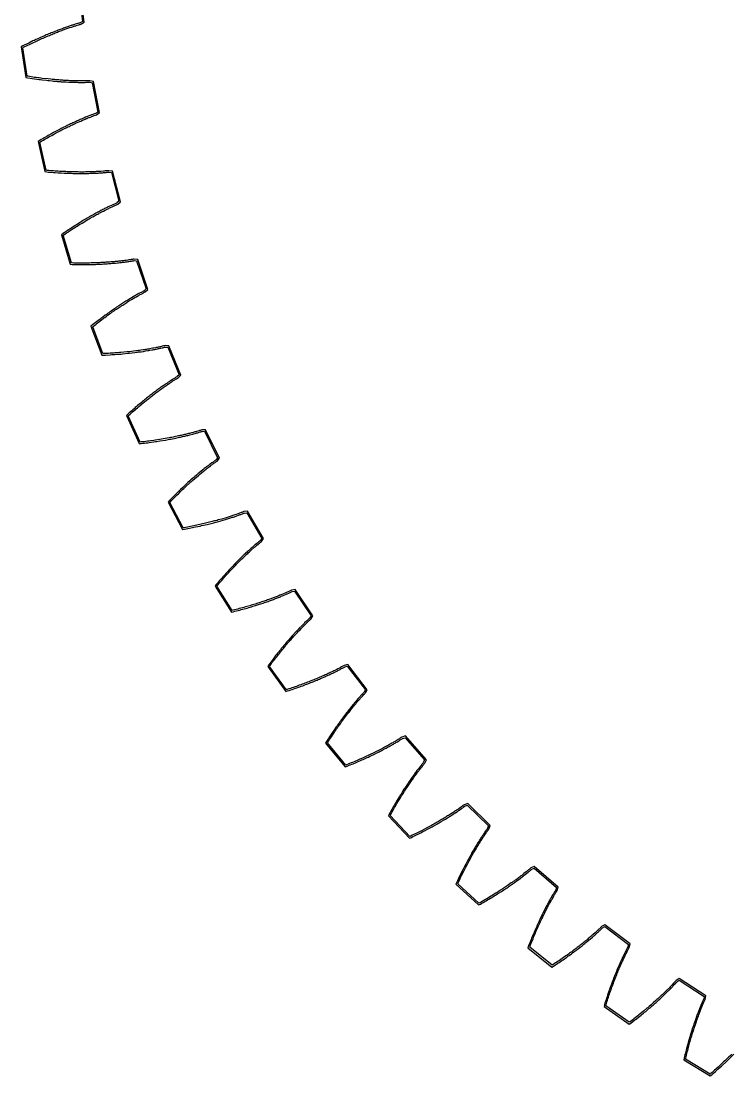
# Model space of a CAD drawing. Extents: x 0 to 2, y 0 to 2.
# Drawn here: x 0.01 to 0.504, y 0.139 to 0.873 of the extents above; entities that cross this region are included whole.
import ezdxf

# ---------------------------------------------------------------- set-up
doc = ezdxf.new("R2010")
doc.units = 0
doc.layers.get('0').update_dxf_attribs({"linetype": 'CONTINUOUS'})

msp = doc.modelspace()

# ---------------------------------------------------------------- linework, layer by layer
at = {"color": 0}
for points in [[(0.05024, 0.8935), (0.05279, 0.87294), (0.05127, 0.87207), (0.05089, 0.87191), (0.0504, 0.8718), (0.04986, 0.87164), (0.04937, 0.87153), (0.04774, 0.87104), (0.04715, 0.87082), (0.0466, 0.87066), (0.04601, 0.87044), (0.04541, 0.87028), (0.04481, 0.87006), (0.04156, 0.86898), (0.04085, 0.86876), (0.04015, 0.86849), (0.0395, 0.86822), (0.03879, 0.86795), (0.03803, 0.86768), (0.03733, 0.86746), (0.03657, 0.86713), (0.03581, 0.86686), (0.03505, 0.86654), (0.03423, 0.86626), (0.03342, 0.86594), (0.03266, 0.86561), (0.03185, 0.86529), (0.03098, 0.86496), (0.03017, 0.86458), (0.0293, 0.86426), (0.02843, 0.86388), (0.02756, 0.86355), (0.02669, 0.86312), (0.02582, 0.86274), (0.02398, 0.86198), (0.02121, 0.86068), (0.02024, 0.8603), (0.01926, 0.85981), (0.01828, 0.85938), (0.01535, 0.85791), (0.01226, 0.85645), (0.01118, 0.8559), (0.01004, 0.8552), (0.01335, 0.83404), (0.0147, 0.83377), (0.01926, 0.83312), (0.02252, 0.83263), (0.02355, 0.83252), (0.02463, 0.83236), (0.02772, 0.83203), (0.0287, 0.83192), (0.02973, 0.83181), (0.03168, 0.8316), (0.03261, 0.83154), (0.03358, 0.83144), (0.03445, 0.83138), (0.03537, 0.83127), (0.0363, 0.83122), (0.03716, 0.83116), (0.03803, 0.83105), (0.03895, 0.831), (0.03977, 0.831), (0.04064, 0.83089), (0.04145, 0.83089), (0.04308, 0.83078), (0.04384, 0.83073), (0.0446, 0.83073), (0.04536, 0.83068), (0.04612, 0.83068), (0.04688, 0.83062), (0.04899, 0.83062), (0.0497, 0.83057), (0.05463, 0.83057), (0.05523, 0.83062), (0.05686, 0.83062), (0.05735, 0.83068), (0.05778, 0.83068), (0.05946, 0.8303), (0.06337, 0.80995), (0.06196, 0.80897), (0.06109, 0.80865), (0.06055, 0.80849), (0.06006, 0.80827), (0.05952, 0.80811), (0.05903, 0.80789), (0.05849, 0.80767), (0.05789, 0.80745), (0.05735, 0.80724), (0.05675, 0.80702), (0.05621, 0.8068), (0.05561, 0.80653), (0.05496, 0.80632), (0.05377, 0.80577), (0.05181, 0.80496), (0.05111, 0.80469), (0.0504, 0.80436), (0.04975, 0.80404), (0.04905, 0.80376), (0.04829, 0.80344), (0.04758, 0.80306), (0.04682, 0.80273), (0.04612, 0.80241), (0.0453, 0.80203), (0.04454, 0.80165), (0.04378, 0.80132), (0.04297, 0.80094), (0.04221, 0.80051), (0.0414, 0.80013), (0.04053, 0.7997), (0.03971, 0.79932), (0.03885, 0.79888), (0.03803, 0.79845), (0.03716, 0.79801), (0.0363, 0.79753), (0.03537, 0.79709), (0.03451, 0.7966), (0.03266, 0.79563), (0.03179, 0.79514), (0.03082, 0.7946), (0.02989, 0.79411), (0.02892, 0.79356), (0.02799, 0.79302), (0.02604, 0.79194), (0.02507, 0.79134), (0.02403, 0.79074), (0.02306, 0.7902), (0.02192, 0.78939), (0.02664, 0.7685), (0.02799, 0.76828), (0.02919, 0.76823), (0.03147, 0.76801), (0.03261, 0.76796), (0.03369, 0.76785), (0.03586, 0.76774), (0.03695, 0.76763), (0.03803, 0.76758), (0.04009, 0.76747), (0.04112, 0.76747), (0.0421, 0.76741), (0.04313, 0.76736), (0.04411, 0.76731), (0.04508, 0.76731), (0.04601, 0.76725), (0.04883, 0.76725), (0.04975, 0.7672), (0.05404, 0.7672), (0.0549, 0.76725), (0.05729, 0.76725), (0.05805, 0.76731), (0.05957, 0.76731), (0.06028, 0.76736), (0.06104, 0.76741), (0.06174, 0.76741), (0.06245, 0.76747), (0.0631, 0.76752), (0.06375, 0.76752), (0.0644, 0.76758), (0.06505, 0.76758), (0.0657, 0.76763), (0.0663, 0.76769), (0.06695, 0.76774), (0.06749, 0.7678), (0.06809, 0.76785), (0.06863, 0.7679), (0.06923, 0.7679), (0.06972, 0.76801), (0.07026, 0.76801), (0.07075, 0.76807), (0.07118, 0.76812), (0.07292, 0.76785), (0.07818, 0.74783), (0.07677, 0.74674), (0.07639, 0.74658), (0.07595, 0.74636), (0.07498, 0.74593), (0.07444, 0.74571), (0.07395, 0.74544), (0.0734, 0.74523), (0.07286, 0.74495), (0.07232, 0.74474), (0.07123, 0.74419), (0.07064, 0.74392), (0.07004, 0.7436), (0.06944, 0.74333), (0.06879, 0.743), (0.0682, 0.74273), (0.0676, 0.7424), (0.06695, 0.74208), (0.0663, 0.7417), (0.06559, 0.74137), (0.06494, 0.74105), (0.06353, 0.74029), (0.06288, 0.73991), (0.06212, 0.73953), (0.06141, 0.73909), (0.06066, 0.73872), (0.05995, 0.73828), (0.05919, 0.7379), (0.05843, 0.73747), (0.05767, 0.73698), (0.05604, 0.73611), (0.05528, 0.73562), (0.05447, 0.73513), (0.0536, 0.73465), (0.05279, 0.73416), (0.05197, 0.73362), (0.05111, 0.73313), (0.0485, 0.7315), (0.04763, 0.7309), (0.04671, 0.73036), (0.04487, 0.72917), (0.044, 0.72857), (0.04308, 0.72797), (0.0421, 0.72732), (0.04118, 0.72672), (0.0402, 0.72607), (0.03923, 0.72537), (0.03814, 0.72456), (0.04427, 0.70405), (0.04563, 0.70394), (0.04682, 0.70388), (0.05024, 0.70388), (0.05132, 0.70383), (0.05355, 0.70383), (0.05463, 0.70388), (0.05778, 0.70388), (0.05881, 0.70394), (0.05979, 0.70394), (0.06076, 0.70399), (0.06179, 0.70399), (0.06272, 0.70405), (0.06369, 0.7041), (0.06467, 0.7041), (0.06651, 0.70421), (0.06738, 0.70426), (0.06831, 0.70432), (0.07004, 0.70443), (0.07086, 0.70448), (0.07172, 0.70454), (0.07254, 0.70459), (0.07335, 0.7047), (0.07416, 0.70475), (0.07492, 0.70481), (0.07568, 0.70491), (0.0772, 0.70502), (0.07791, 0.70513), (0.07867, 0.70519), (0.07937, 0.7053), (0.08002, 0.70535), (0.08073, 0.7054), (0.08138, 0.70551), (0.08203, 0.70557), (0.08268, 0.70568), (0.08328, 0.70578), (0.08393, 0.70584), (0.08453, 0.70595), (0.08512, 0.706), (0.08621, 0.70622), (0.08681, 0.70627), (0.08729, 0.70638), (0.08784, 0.70644), (0.08832, 0.70654), (0.08876, 0.7066), (0.09049, 0.70644), (0.09706, 0.68685), (0.09576, 0.68566), (0.09538, 0.68544), (0.09494, 0.68522), (0.09446, 0.68495), (0.09402, 0.68473), (0.09353, 0.68446), (0.09299, 0.68419), (0.0925, 0.68392), (0.09201, 0.68359), (0.09093, 0.68305), (0.09039, 0.68273), (0.08979, 0.6824), (0.08925, 0.68207), (0.08805, 0.68142), (0.08686, 0.68066), (0.08621, 0.68034), (0.08561, 0.67996), (0.08496, 0.67953), (0.08431, 0.67914), (0.08366, 0.67871), (0.08301, 0.67833), (0.0823, 0.6779), (0.08165, 0.67746), (0.08095, 0.67703), (0.08024, 0.67654), (0.07954, 0.67611), (0.07878, 0.67562), (0.07807, 0.67513), (0.07655, 0.67415), (0.07579, 0.67361), (0.07503, 0.67312), (0.07427, 0.67258), (0.07265, 0.6715), (0.07189, 0.6709), (0.07107, 0.67036), (0.0702, 0.66976), (0.06939, 0.66911), (0.06858, 0.66856), (0.06684, 0.66726), (0.06597, 0.66667), (0.0651, 0.66596), (0.06337, 0.66466), (0.06245, 0.66395), (0.06158, 0.66325), (0.05973, 0.66184), (0.0587, 0.66092), (0.06619, 0.64084), (0.06755, 0.64084), (0.06874, 0.6409), (0.07216, 0.64106), (0.07324, 0.64117), (0.07433, 0.64122), (0.07541, 0.64133), (0.07758, 0.64144), (0.07861, 0.64155), (0.07964, 0.6416), (0.08067, 0.64171), (0.08458, 0.64214), (0.08556, 0.6422), (0.08925, 0.64263), (0.09098, 0.64285), (0.09185, 0.64301), (0.09266, 0.64312), (0.09353, 0.64323), (0.09516, 0.64345), (0.09592, 0.64361), (0.09673, 0.64372), (0.09825, 0.64394), (0.09896, 0.6441), (0.09972, 0.64421), (0.10113, 0.64442), (0.10178, 0.64459), (0.10243, 0.64469), (0.10314, 0.6448), (0.10379, 0.64497), (0.10438, 0.64507), (0.10504, 0.64518), (0.10563, 0.64534), (0.10623, 0.64545), (0.10677, 0.64556), (0.10737, 0.64572), (0.10845, 0.64594), (0.10894, 0.64605), (0.10948, 0.64621), (0.10997, 0.64632), (0.11041, 0.64638), (0.11214, 0.64638), (0.12001, 0.62723), (0.11876, 0.62598), (0.11843, 0.62576), (0.11757, 0.62522), (0.11708, 0.62489), (0.11659, 0.62462), (0.11616, 0.62429), (0.11567, 0.62402), (0.11513, 0.6237), (0.11415, 0.62305), (0.11361, 0.62267), (0.11306, 0.62234), (0.11252, 0.62196), (0.11192, 0.62158), (0.11138, 0.6212), (0.11079, 0.62082), (0.11024, 0.62039), (0.10965, 0.62001), (0.10905, 0.61957), (0.1084, 0.61914), (0.1078, 0.61871), (0.10715, 0.61827), (0.10655, 0.61779), (0.1059, 0.61735), (0.1052, 0.61686), (0.10455, 0.61637), (0.1039, 0.61583), (0.10319, 0.61534), (0.10249, 0.6148), (0.10183, 0.61431), (0.10113, 0.61377), (0.10037, 0.61317), (0.09966, 0.61263), (0.0989, 0.61203), (0.0982, 0.61149), (0.09744, 0.61089), (0.09668, 0.61024), (0.09592, 0.60965), (0.09516, 0.609), (0.09435, 0.6084), (0.09359, 0.60775), (0.09277, 0.60704), (0.09196, 0.60639), (0.09115, 0.60569), (0.09033, 0.60503), (0.08952, 0.60428), (0.0887, 0.60357), (0.08784, 0.60286), (0.08702, 0.60211), (0.08529, 0.60059), (0.08442, 0.59977), (0.08344, 0.5988), (0.09223, 0.57932), (0.09364, 0.57937), (0.09478, 0.57948), (0.09592, 0.57964), (0.09706, 0.57975), (0.0982, 0.57991), (0.09928, 0.58002), (0.10254, 0.58051), (0.10357, 0.58068), (0.1046, 0.58078), (0.10666, 0.58111), (0.11057, 0.58176), (0.11334, 0.58225), (0.11426, 0.58247), (0.11773, 0.58312), (0.11936, 0.58344), (0.12017, 0.58366), (0.12098, 0.58382), (0.1225, 0.58415), (0.12326, 0.58436), (0.12402, 0.58453), (0.12473, 0.58469), (0.12549, 0.58485), (0.12619, 0.58501), (0.12685, 0.58518), (0.12755, 0.58539), (0.1295, 0.58588), (0.13189, 0.58654), (0.13243, 0.5867), (0.13303, 0.58686), (0.13357, 0.58702), (0.13406, 0.58718), (0.1346, 0.58735), (0.13509, 0.58751), (0.13558, 0.58762), (0.13601, 0.58778), (0.13775, 0.58784), (0.14686, 0.56928), (0.14572, 0.56793), (0.1454, 0.56771), (0.14497, 0.56738), (0.14453, 0.56711), (0.14366, 0.56646), (0.14317, 0.56614), (0.14274, 0.56581), (0.14176, 0.56505), (0.14128, 0.56473), (0.14079, 0.56434), (0.14025, 0.56391), (0.13976, 0.56353), (0.13921, 0.5631), (0.13867, 0.56272), (0.13759, 0.56185), (0.13699, 0.56141), (0.13645, 0.56093), (0.13406, 0.55897), (0.13341, 0.55849), (0.13222, 0.5574), (0.13091, 0.55632), (0.13026, 0.55572), (0.12961, 0.55518), (0.1282, 0.55398), (0.12755, 0.55333), (0.12614, 0.55214), (0.12473, 0.55084), (0.12402, 0.55013), (0.12326, 0.54943), (0.12256, 0.54877), (0.12104, 0.54736), (0.12028, 0.5466), (0.11952, 0.5459), (0.11399, 0.54036), (0.11317, 0.5395), (0.11231, 0.53846), (0.12234, 0.51959), (0.12375, 0.51975), (0.12717, 0.5204), (0.13151, 0.52127), (0.1346, 0.52192), (0.13563, 0.52219), (0.13954, 0.52306), (0.14046, 0.52328), (0.14139, 0.52355), (0.14323, 0.52398), (0.1441, 0.5242), (0.14497, 0.52447), (0.1467, 0.5249), (0.14833, 0.52534), (0.14914, 0.52561), (0.15077, 0.52604), (0.15229, 0.52648), (0.15299, 0.52669), (0.15375, 0.52691), (0.15446, 0.52713), (0.15516, 0.5274), (0.15582, 0.52761), (0.15652, 0.52778), (0.15717, 0.52805), (0.15782, 0.52821), (0.15848, 0.52843), (0.15907, 0.52865), (0.15972, 0.52886), (0.16026, 0.52908), (0.16146, 0.52951), (0.162, 0.52968), (0.16254, 0.52989), (0.16309, 0.53006), (0.16357, 0.53027), (0.16412, 0.53049), (0.16509, 0.53082), (0.16547, 0.53098), (0.16721, 0.53114), (0.17752, 0.51324), (0.17649, 0.51183), (0.17616, 0.51156), (0.17578, 0.51128), (0.17535, 0.51091), (0.17497, 0.51058), (0.17453, 0.5102), (0.1741, 0.50987), (0.17323, 0.50911), (0.17274, 0.50874), (0.17225, 0.5083), (0.17182, 0.50792), (0.17133, 0.50749), (0.17079, 0.50705), (0.1703, 0.50662), (0.16981, 0.50613), (0.16927, 0.5057), (0.16873, 0.50521), (0.16824, 0.50472), (0.1677, 0.50423), (0.16716, 0.50369), (0.16656, 0.5032), (0.16601, 0.50266), (0.16542, 0.50211), (0.16488, 0.50157), (0.16428, 0.50103), (0.16249, 0.49924), (0.16184, 0.49864), (0.16124, 0.49799), (0.16059, 0.4974), (0.15994, 0.49674), (0.15934, 0.49609), (0.15869, 0.49539), (0.15734, 0.49403), (0.15603, 0.49262), (0.15533, 0.49192), (0.15468, 0.49116), (0.15392, 0.4904), (0.15327, 0.48964), (0.15256, 0.48888), (0.1518, 0.48806), (0.1511, 0.48725), (0.15039, 0.48649), (0.14969, 0.48562), (0.14893, 0.48481), (0.14817, 0.48394), (0.14741, 0.48313), (0.1467, 0.48221), (0.14594, 0.48134), (0.14513, 0.4802), (0.15641, 0.46202), (0.15777, 0.46229), (0.15891, 0.46262), (0.16005, 0.46289), (0.16222, 0.46343), (0.1633, 0.46376), (0.16433, 0.46403), (0.16542, 0.4643), (0.16645, 0.46463), (0.16748, 0.4649), (0.16846, 0.46522), (0.16949, 0.46549), (0.17046, 0.46577), (0.17144, 0.46609), (0.17236, 0.46636), (0.17329, 0.46669), (0.17605, 0.4675), (0.17692, 0.46783), (0.17866, 0.46837), (0.17952, 0.4687), (0.18197, 0.46951), (0.18273, 0.46984), (0.18354, 0.47011), (0.18506, 0.47065), (0.18576, 0.47092), (0.18652, 0.47119), (0.18793, 0.47173), (0.18859, 0.47201), (0.18929, 0.47228), (0.18994, 0.47255), (0.19059, 0.47276), (0.19119, 0.47304), (0.19184, 0.47331), (0.19244, 0.47352), (0.19363, 0.47407), (0.19471, 0.4745), (0.19526, 0.47477), (0.19634, 0.47521), (0.19683, 0.47548), (0.1983, 0.47613), (0.19868, 0.47629), (0.20036, 0.47656), (0.21186, 0.45942), (0.21094, 0.45795), (0.21067, 0.45763), (0.21023, 0.4573), (0.20991, 0.45692), (0.20947, 0.45654), (0.20909, 0.45616), (0.20866, 0.45578), (0.20741, 0.45454), (0.20698, 0.45416), (0.20605, 0.45323), (0.20562, 0.45275), (0.20367, 0.45079), (0.20318, 0.45025), (0.20269, 0.44976), (0.20215, 0.44916), (0.20161, 0.44862), (0.20112, 0.44808), (0.19895, 0.44569), (0.19835, 0.44504), (0.19781, 0.44444), (0.19721, 0.44379), (0.19667, 0.44309), (0.19548, 0.44179), (0.19488, 0.44103), (0.19428, 0.44038), (0.19363, 0.43961), (0.19303, 0.43891), (0.19244, 0.43815), (0.19113, 0.43663), (0.19054, 0.43582), (0.18989, 0.43506), (0.18924, 0.43424), (0.18859, 0.43338), (0.18793, 0.43256), (0.18723, 0.43175), (0.18593, 0.43001), (0.18522, 0.42909), (0.18457, 0.42822), (0.18316, 0.42638), (0.18245, 0.4254), (0.18175, 0.42426), (0.19423, 0.4069), (0.19558, 0.40723), (0.19667, 0.40761), (0.19781, 0.40799), (0.19884, 0.40831), (0.19992, 0.40869), (0.20096, 0.40907), (0.20204, 0.4094), (0.20307, 0.40978), (0.20405, 0.41016), (0.20508, 0.41048), (0.20605, 0.41086), (0.20703, 0.41119), (0.20795, 0.41157), (0.20893, 0.41189), (0.21077, 0.41265), (0.2117, 0.41298), (0.21257, 0.41336), (0.2143, 0.41401), (0.21517, 0.41439), (0.21604, 0.41471), (0.21685, 0.41509), (0.21766, 0.41542), (0.21843, 0.41574), (0.21924, 0.41607), (0.22076, 0.41672), (0.22146, 0.41705), (0.22222, 0.41737), (0.22504, 0.41867), (0.22569, 0.419), (0.22635, 0.41927), (0.227, 0.4196), (0.22759, 0.41987), (0.22824, 0.42019), (0.22884, 0.42046), (0.22938, 0.42079), (0.22998, 0.42106), (0.23052, 0.42133), (0.23106, 0.42166), (0.23166, 0.42193), (0.23215, 0.4222), (0.23269, 0.42247), (0.23318, 0.42274), (0.23367, 0.42296), (0.23416, 0.42323), (0.23459, 0.42345), (0.23508, 0.42372), (0.23541, 0.42394), (0.23709, 0.42437), (0.24973, 0.40799), (0.24891, 0.40647), (0.24864, 0.40614), (0.24826, 0.40576), (0.24794, 0.40538), (0.24756, 0.405), (0.24642, 0.4037), (0.24599, 0.40327), (0.24561, 0.40283), (0.24517, 0.4024), (0.24479, 0.40191), (0.24349, 0.40044), (0.24306, 0.3999), (0.24257, 0.39936), (0.24213, 0.39882), (0.24164, 0.39827), (0.24121, 0.39773), (0.23926, 0.39534), (0.23877, 0.39469), (0.23823, 0.3941), (0.23774, 0.39345), (0.2372, 0.39274), (0.23671, 0.39209), (0.23454, 0.38927), (0.234, 0.38851), (0.23345, 0.3878), (0.23286, 0.38699), (0.23231, 0.38623), (0.23172, 0.38547), (0.23117, 0.38466), (0.23058, 0.38384), (0.23003, 0.38303), (0.22944, 0.38222), (0.22765, 0.37961), (0.227, 0.37869), (0.2264, 0.37782), (0.22521, 0.37598), (0.22456, 0.37505), (0.22396, 0.37408), (0.22266, 0.37212), (0.22201, 0.37093), (0.23562, 0.35438), (0.23692, 0.35482), (0.23806, 0.35525), (0.23915, 0.35569), (0.24018, 0.35617), (0.24121, 0.35655), (0.24327, 0.35742), (0.24718, 0.35916), (0.2481, 0.35959), (0.24908, 0.35997), (0.24995, 0.36041), (0.25087, 0.36079), (0.25179, 0.36122), (0.25266, 0.36165), (0.25353, 0.36203), (0.25434, 0.36247), (0.25521, 0.36285), (0.25602, 0.36328), (0.25765, 0.36404), (0.25841, 0.36447), (0.25922, 0.36485), (0.25998, 0.36523), (0.26069, 0.36561), (0.26145, 0.36599), (0.26356, 0.36713), (0.26427, 0.36746), (0.26557, 0.36822), (0.26622, 0.36854), (0.26687, 0.36892), (0.26807, 0.36957), (0.26866, 0.36995), (0.26926, 0.37028), (0.2698, 0.37061), (0.2704, 0.37093), (0.27094, 0.37126), (0.27143, 0.37158), (0.27197, 0.37185), (0.27295, 0.3725), (0.27344, 0.37278), (0.27393, 0.3731), (0.27523, 0.37391), (0.27561, 0.37413), (0.27729, 0.37467), (0.29096, 0.35916), (0.29026, 0.35758), (0.28998, 0.35726), (0.28966, 0.35688), (0.28933, 0.35645), (0.28895, 0.35607), (0.2883, 0.3552), (0.28792, 0.35471), (0.28754, 0.35428), (0.2864, 0.35281), (0.28602, 0.35227), (0.28559, 0.35178), (0.28483, 0.35069), (0.2844, 0.35015), (0.28396, 0.34956), (0.28358, 0.34896), (0.28309, 0.34836), (0.28266, 0.34776), (0.28223, 0.34711), (0.28179, 0.34652), (0.28136, 0.34586), (0.28087, 0.34521), (0.28044, 0.34451), (0.27995, 0.34386), (0.27946, 0.34315), (0.27903, 0.34245), (0.27805, 0.34104), (0.27707, 0.33952), (0.27653, 0.33876), (0.27555, 0.33713), (0.27501, 0.33632), (0.27452, 0.3355), (0.27398, 0.33469), (0.27349, 0.33382), (0.27186, 0.33122), (0.26969, 0.32753), (0.26915, 0.32655), (0.26861, 0.32563), (0.26801, 0.32465), (0.26747, 0.32362), (0.26693, 0.32265), (0.26633, 0.32156), (0.26579, 0.32037), (0.28049, 0.3048), (0.28174, 0.30528), (0.28282, 0.30583), (0.28385, 0.30632), (0.28488, 0.30686), (0.28586, 0.30735), (0.28689, 0.30784), (0.28885, 0.30881), (0.28977, 0.3093), (0.29074, 0.30979), (0.29351, 0.31125), (0.29525, 0.31223), (0.29612, 0.31266), (0.29698, 0.31315), (0.2978, 0.31359), (0.29942, 0.31456), (0.30024, 0.315), (0.301, 0.31543), (0.30181, 0.31586), (0.30252, 0.31635), (0.30404, 0.31722), (0.30545, 0.31809), (0.30615, 0.31847), (0.3068, 0.3189), (0.30751, 0.31934), (0.30816, 0.31977), (0.30881, 0.32015), (0.30941, 0.32058), (0.31006, 0.32096), (0.31125, 0.32172), (0.31179, 0.3221), (0.31239, 0.32248), (0.31402, 0.32362), (0.31456, 0.32395), (0.31505, 0.32433), (0.31651, 0.3253), (0.31695, 0.32563), (0.31744, 0.32596), (0.31782, 0.32628), (0.31868, 0.32693), (0.31901, 0.32715), (0.32064, 0.3278), (0.33534, 0.31326), (0.33474, 0.31163), (0.3342, 0.31087), (0.33355, 0.31), (0.33328, 0.30952), (0.33295, 0.30908), (0.33263, 0.30859), (0.33225, 0.30811), (0.33192, 0.30762), (0.3316, 0.30707), (0.33122, 0.30659), (0.33089, 0.30604), (0.33051, 0.3055), (0.33013, 0.3049), (0.32981, 0.30436), (0.32937, 0.30377), (0.32905, 0.30317), (0.32867, 0.30257), (0.32823, 0.30192), (0.32785, 0.30132), (0.32742, 0.30067), (0.32704, 0.30002), (0.32661, 0.29932), (0.32623, 0.29861), (0.32579, 0.29796), (0.32541, 0.29725), (0.32498, 0.2965), (0.32454, 0.29579), (0.32368, 0.29427), (0.32324, 0.29346), (0.32281, 0.2927), (0.32232, 0.29188), (0.32189, 0.29107), (0.3214, 0.29026), (0.32053, 0.28852), (0.32004, 0.28765), (0.31961, 0.28678), (0.31912, 0.28591), (0.31814, 0.28407), (0.31771, 0.28315), (0.31527, 0.27827), (0.3138, 0.27517), (0.31331, 0.27409), (0.31277, 0.27284), (0.3285, 0.2583), (0.32975, 0.2589), (0.33078, 0.25949), (0.33176, 0.26004), (0.33279, 0.26063), (0.33377, 0.26118), (0.33469, 0.26177), (0.33567, 0.26232), (0.33843, 0.26394), (0.3393, 0.26454), (0.34022, 0.26508), (0.34104, 0.26557), (0.34191, 0.26617), (0.34277, 0.26666), (0.3444, 0.26774), (0.34521, 0.26823), (0.34597, 0.26877), (0.34679, 0.26926), (0.34755, 0.2698), (0.34831, 0.27029), (0.34901, 0.27078), (0.34977, 0.27127), (0.35118, 0.27224), (0.35183, 0.27273), (0.35254, 0.27322), (0.35319, 0.27365), (0.35449, 0.27463), (0.35514, 0.27507), (0.35753, 0.2768), (0.35916, 0.2781), (0.3597, 0.27848), (0.36024, 0.27892), (0.3622, 0.28044), (0.36306, 0.2812), (0.36355, 0.28152), (0.36399, 0.2819), (0.36437, 0.28223), (0.3648, 0.28261), (0.36518, 0.28293), (0.36551, 0.2832), (0.36708, 0.28391), (0.3827, 0.2704), (0.38222, 0.26872), (0.382, 0.26834), (0.38173, 0.26796), (0.38146, 0.26747), (0.38113, 0.26704), (0.38059, 0.26606), (0.38026, 0.26557), (0.37999, 0.26508), (0.37901, 0.26346), (0.37874, 0.26291), (0.37842, 0.26232), (0.37809, 0.26177), (0.37771, 0.26112), (0.37706, 0.25993), (0.37674, 0.25928), (0.37636, 0.25863), (0.37603, 0.25798), (0.37565, 0.25727), (0.37527, 0.25662), (0.37495, 0.25591), (0.37457, 0.25521), (0.37419, 0.25445), (0.37381, 0.25374), (0.37348, 0.25298), (0.3731, 0.25222), (0.37267, 0.25141), (0.37229, 0.25065), (0.37115, 0.24821), (0.37071, 0.24734), (0.37034, 0.24653), (0.36995, 0.24566), (0.36957, 0.24474), (0.36914, 0.24387), (0.36876, 0.24295), (0.36833, 0.24202), (0.36795, 0.2411), (0.36708, 0.23915), (0.3667, 0.23817), (0.36583, 0.23622), (0.36545, 0.23519), (0.36502, 0.23416), (0.36458, 0.23307), (0.36415, 0.23204), (0.36377, 0.23096), (0.36328, 0.22982), (0.3629, 0.22851), (0.37956, 0.21512), (0.38075, 0.21577), (0.3827, 0.21707), (0.38363, 0.21772), (0.38455, 0.21832), (0.38547, 0.21897), (0.38639, 0.21956), (0.38732, 0.22021), (0.38992, 0.22201), (0.39073, 0.2226), (0.3916, 0.2232), (0.39323, 0.22439), (0.39399, 0.22499), (0.3948, 0.22559), (0.39556, 0.22613), (0.39632, 0.22673), (0.39703, 0.22727), (0.39779, 0.22781), (0.3992, 0.2289), (0.3999, 0.22949), (0.40055, 0.22998), (0.40186, 0.23106), (0.40251, 0.23155), (0.40316, 0.2321), (0.40375, 0.23258), (0.40441, 0.23307), (0.40495, 0.23361), (0.40554, 0.2341), (0.40614, 0.23454), (0.40777, 0.236), (0.40831, 0.23644), (0.4088, 0.23687), (0.40934, 0.2373), (0.40983, 0.23779), (0.41026, 0.23817), (0.41075, 0.23861), (0.41119, 0.23904), (0.41168, 0.23942), (0.41211, 0.23985), (0.41254, 0.24024), (0.41292, 0.24061), (0.41336, 0.24099), (0.41412, 0.24175), (0.4145, 0.24208), (0.41477, 0.2424), (0.41629, 0.24322), (0.43278, 0.23079), (0.4324, 0.22906), (0.43224, 0.22868), (0.43197, 0.22824), (0.43175, 0.22776), (0.43148, 0.22732), (0.43126, 0.22683), (0.43099, 0.22629), (0.43072, 0.2258), (0.42963, 0.22363), (0.42936, 0.22304), (0.42904, 0.22244), (0.42877, 0.22184), (0.42849, 0.22119), (0.42817, 0.22059), (0.4279, 0.21994), (0.42725, 0.21864), (0.42697, 0.21794), (0.42665, 0.21723), (0.42638, 0.21652), (0.42605, 0.21582), (0.42573, 0.21506), (0.4254, 0.21436), (0.42508, 0.21354), (0.42442, 0.21202), (0.42377, 0.21039), (0.42345, 0.20953), (0.42312, 0.20871), (0.42274, 0.20784), (0.42209, 0.20611), (0.42171, 0.20524), (0.42074, 0.20247), (0.42036, 0.2015), (0.41971, 0.19954), (0.41895, 0.19759), (0.41829, 0.19553), (0.41791, 0.1945), (0.41759, 0.19341), (0.41726, 0.19238), (0.41688, 0.19124), (0.4165, 0.19016), (0.41618, 0.18902), (0.41585, 0.18772), (0.43338, 0.1754), (0.43452, 0.17616), (0.43728, 0.17828), (0.43815, 0.17893), (0.43989, 0.18034), (0.44076, 0.18099), (0.44157, 0.18169), (0.44244, 0.18235), (0.44325, 0.183), (0.44401, 0.18365), (0.44482, 0.1843), (0.4471, 0.18625), (0.44786, 0.18685), (0.44857, 0.1875), (0.44933, 0.1881), (0.44998, 0.18869), (0.45068, 0.18929), (0.45133, 0.18994), (0.45204, 0.19048), (0.45334, 0.19168), (0.45394, 0.19228), (0.45459, 0.19282), (0.45578, 0.1939), (0.45692, 0.19504), (0.45752, 0.19553), (0.46338, 0.20139), (0.46376, 0.20182), (0.46419, 0.20226), (0.46495, 0.20312), (0.46571, 0.20389), (0.46609, 0.20432), (0.46642, 0.20464), (0.46669, 0.20497), (0.46815, 0.20595), (0.48546, 0.19461), (0.48519, 0.19287), (0.48503, 0.19249), (0.48481, 0.19206), (0.48438, 0.19108), (0.48416, 0.19054), (0.48394, 0.19005), (0.48367, 0.18951), (0.48345, 0.18896), (0.48324, 0.18837), (0.48302, 0.18782), (0.48275, 0.18723), (0.48253, 0.18663), (0.48226, 0.18604), (0.48204, 0.18544), (0.4815, 0.18414), (0.48128, 0.18349), (0.48101, 0.18278), (0.48074, 0.18213), (0.48047, 0.18142), (0.48025, 0.18072), (0.47944, 0.17844), (0.47917, 0.17774), (0.47835, 0.17529), (0.47803, 0.17448), (0.47781, 0.17367), (0.47748, 0.1728), (0.47667, 0.17019), (0.47586, 0.16743), (0.47553, 0.1665), (0.47445, 0.1626), (0.47412, 0.16157), (0.47331, 0.15848), (0.47249, 0.15522), (0.47217, 0.15413), (0.47195, 0.15299), (0.47163, 0.15186), (0.47141, 0.1505), (0.48969, 0.13938), (0.49083, 0.14019), (0.4917, 0.141), (0.49344, 0.14252), (0.49425, 0.14328), (0.49506, 0.14399), (0.49669, 0.14551), (0.4975, 0.14621), (0.5013, 0.14974), (0.50201, 0.15044), (0.50271, 0.1511), (0.50608, 0.15446)], [(0.50472, 0.15451), (0.50401, 0.15386), (0.50336, 0.15321), (0.50266, 0.15256), (0.50201, 0.15186), (0.5013, 0.1512), (0.50054, 0.1505), (0.49984, 0.14979), (0.49908, 0.14909), (0.49837, 0.14838), (0.49756, 0.14768), (0.4968, 0.14697), (0.49599, 0.14621), (0.49523, 0.14551), (0.49441, 0.14475), (0.49354, 0.14404), (0.49273, 0.14328), (0.49186, 0.14252), (0.49105, 0.14176), (0.49013, 0.141), (0.48964, 0.14062), (0.47255, 0.15104), (0.47266, 0.15164), (0.47298, 0.15272), (0.4732, 0.15386), (0.47352, 0.15495), (0.4738, 0.15609), (0.47407, 0.15712), (0.47434, 0.1582), (0.47542, 0.16233), (0.47575, 0.1633), (0.47629, 0.16526), (0.47656, 0.16618), (0.47683, 0.16716), (0.47711, 0.16808), (0.47743, 0.169), (0.47824, 0.1716), (0.47852, 0.17253), (0.47987, 0.17659), (0.48069, 0.17887), (0.48096, 0.17958), (0.48123, 0.18034), (0.4815, 0.18104), (0.48172, 0.18175), (0.48199, 0.18245), (0.48226, 0.18311), (0.48248, 0.18376), (0.48302, 0.18506), (0.48324, 0.18566), (0.48351, 0.18625), (0.48394, 0.18745), (0.48421, 0.18799), (0.48443, 0.18853), (0.48465, 0.18913), (0.48492, 0.18962), (0.48508, 0.19016), (0.48535, 0.19065), (0.48557, 0.19113), (0.48573, 0.19162), (0.486, 0.19206), (0.48622, 0.1926), (0.4866, 0.1951), (0.46815, 0.20719), (0.46604, 0.20578), (0.46566, 0.2054), (0.46533, 0.20497), (0.46419, 0.20383), (0.46305, 0.20253), (0.46262, 0.20215), (0.46219, 0.20166), (0.46175, 0.20123), (0.46132, 0.20074), (0.46083, 0.2003), (0.46039, 0.19981), (0.45991, 0.19938), (0.45942, 0.19889), (0.45893, 0.19835), (0.45839, 0.19786), (0.4579, 0.19732), (0.45736, 0.19683), (0.45681, 0.19629), (0.45622, 0.1958), (0.45567, 0.19526), (0.45448, 0.19417), (0.45388, 0.19358), (0.45329, 0.19303), (0.45264, 0.19244), (0.45199, 0.19189), (0.45003, 0.1901), (0.44933, 0.18951), (0.44862, 0.18886), (0.44721, 0.18766), (0.44645, 0.18701), (0.44569, 0.18641), (0.44341, 0.18446), (0.44097, 0.18251), (0.4401, 0.1818), (0.43924, 0.18115), (0.43842, 0.18045), (0.43755, 0.17974), (0.43663, 0.17909), (0.43576, 0.17839), (0.43392, 0.17697), (0.43338, 0.17665), (0.41705, 0.18815), (0.41721, 0.18875), (0.41753, 0.18983), (0.41786, 0.19097), (0.41824, 0.19206), (0.41857, 0.19309), (0.41895, 0.19417), (0.41927, 0.1952), (0.41965, 0.19623), (0.41998, 0.19726), (0.4203, 0.19824), (0.42068, 0.19922), (0.42133, 0.20117), (0.42171, 0.20209), (0.42236, 0.20394), (0.42274, 0.20486), (0.42405, 0.20833), (0.42442, 0.20915), (0.42475, 0.21002), (0.42508, 0.21083), (0.4254, 0.21159), (0.42573, 0.2124), (0.42638, 0.21392), (0.42665, 0.21468), (0.42697, 0.21539), (0.4273, 0.21615), (0.42763, 0.2168), (0.42795, 0.2175), (0.42822, 0.21821), (0.42855, 0.21886), (0.42882, 0.21951), (0.42914, 0.22016), (0.42942, 0.22076), (0.42974, 0.22141), (0.43001, 0.22201), (0.43028, 0.22255), (0.43056, 0.22314), (0.43083, 0.22369), (0.4311, 0.22428), (0.43137, 0.22483), (0.43164, 0.22531), (0.43191, 0.22586), (0.43218, 0.22635), (0.4324, 0.22683), (0.43267, 0.22727), (0.43289, 0.22776), (0.43316, 0.22819), (0.43343, 0.22873), (0.43397, 0.23117), (0.4164, 0.24447), (0.41417, 0.24322), (0.41374, 0.24284), (0.41336, 0.24251), (0.41303, 0.24213), (0.41265, 0.24175), (0.41222, 0.24137), (0.41184, 0.24099), (0.41097, 0.24024), (0.41054, 0.2398), (0.41005, 0.23937), (0.40961, 0.23899), (0.40815, 0.23769), (0.40761, 0.2372), (0.40712, 0.23676), (0.40658, 0.23633), (0.40549, 0.23535), (0.40489, 0.23486), (0.40435, 0.23438), (0.40375, 0.23389), (0.4031, 0.2334), (0.40251, 0.23291), (0.40191, 0.23237), (0.40126, 0.23188), (0.40061, 0.23134), (0.3999, 0.23079), (0.39925, 0.23031), (0.39855, 0.22971), (0.39784, 0.22922), (0.39714, 0.22862), (0.39643, 0.22808), (0.39567, 0.22754), (0.39491, 0.22694), (0.39415, 0.2264), (0.39339, 0.2258), (0.39258, 0.22526), (0.39182, 0.22466), (0.391, 0.22407), (0.39014, 0.22347), (0.38932, 0.22287), (0.38759, 0.22168), (0.38672, 0.22103), (0.3858, 0.22043), (0.38493, 0.21978), (0.38401, 0.21918), (0.38308, 0.21853), (0.38211, 0.21794), (0.38113, 0.21729), (0.38021, 0.21663), (0.37966, 0.21636), (0.36415, 0.2289), (0.36431, 0.22949), (0.36469, 0.23058), (0.36513, 0.23166), (0.36643, 0.23475), (0.36681, 0.23579), (0.36724, 0.23676), (0.36762, 0.23779), (0.36806, 0.23877), (0.36844, 0.23969), (0.36887, 0.24067), (0.3693, 0.24159), (0.36968, 0.24251), (0.37006, 0.24338), (0.3705, 0.2443), (0.37088, 0.24517), (0.37131, 0.24604), (0.37169, 0.24691), (0.37207, 0.24772), (0.37245, 0.24859), (0.37289, 0.2494), (0.37326, 0.25016), (0.37364, 0.25098), (0.37478, 0.25326), (0.37511, 0.25396), (0.37549, 0.25472), (0.37625, 0.25613), (0.37657, 0.25678), (0.37695, 0.25749), (0.37728, 0.25814), (0.37766, 0.25879), (0.37798, 0.25939), (0.37831, 0.26004), (0.37896, 0.26123), (0.37929, 0.26177), (0.37961, 0.26237), (0.38059, 0.264), (0.38086, 0.26454), (0.38118, 0.26503), (0.38146, 0.26552), (0.38178, 0.266), (0.38205, 0.26644), (0.38232, 0.26693), (0.38287, 0.2678), (0.38319, 0.26828), (0.3839, 0.27072), (0.36724, 0.28516), (0.36491, 0.28407), (0.36447, 0.28369), (0.36372, 0.28304), (0.36328, 0.28266), (0.36285, 0.28234), (0.36241, 0.28196), (0.36198, 0.28163), (0.36155, 0.28125), (0.36008, 0.28011), (0.35959, 0.27968), (0.35905, 0.2793), (0.35856, 0.27886), (0.35802, 0.27848), (0.35748, 0.27805), (0.35688, 0.27767), (0.35634, 0.27724), (0.35574, 0.27675), (0.35455, 0.27588), (0.3539, 0.27544), (0.35324, 0.27496), (0.35259, 0.27452), (0.35194, 0.27403), (0.35129, 0.2736), (0.34847, 0.27165), (0.34771, 0.27116), (0.34695, 0.27062), (0.34619, 0.27013), (0.34543, 0.26959), (0.34462, 0.2691), (0.34386, 0.26861), (0.34304, 0.26807), (0.34218, 0.26752), (0.34136, 0.26698), (0.34049, 0.26649), (0.33789, 0.26487), (0.33697, 0.26432), (0.33605, 0.26373), (0.3342, 0.26264), (0.33322, 0.26204), (0.33225, 0.2615), (0.33127, 0.26091), (0.3303, 0.26036), (0.32926, 0.25982), (0.32872, 0.25949), (0.31402, 0.27311), (0.31424, 0.27365), (0.31472, 0.27474), (0.3157, 0.2768), (0.31619, 0.27778), (0.31668, 0.27881), (0.31814, 0.28174), (0.31912, 0.28358), (0.31955, 0.28451), (0.32004, 0.28537), (0.32053, 0.2863), (0.3214, 0.28803), (0.32189, 0.2889), (0.32232, 0.28971), (0.32281, 0.29053), (0.32411, 0.29297), (0.3246, 0.29373), (0.32498, 0.29449), (0.32541, 0.29525), (0.32585, 0.29595), (0.32628, 0.29671), (0.32671, 0.29742), (0.32709, 0.29807), (0.32753, 0.29877), (0.32791, 0.29942), (0.32834, 0.30013), (0.32872, 0.30073), (0.32916, 0.30138), (0.32954, 0.30197), (0.32992, 0.30263), (0.3303, 0.30322), (0.33067, 0.30377), (0.331, 0.30436), (0.33176, 0.30545), (0.33209, 0.30599), (0.33247, 0.30648), (0.33279, 0.30702), (0.33377, 0.30849), (0.33409, 0.30892), (0.33442, 0.30941), (0.33474, 0.30979), (0.33502, 0.31022), (0.33567, 0.31109), (0.33653, 0.31353), (0.32091, 0.32899), (0.31852, 0.32807), (0.31765, 0.32742), (0.31722, 0.32715), (0.31592, 0.32617), (0.31494, 0.32552), (0.31445, 0.32514), (0.31396, 0.32482), (0.31342, 0.32444), (0.31288, 0.32411), (0.31239, 0.32373), (0.31179, 0.32335), (0.31125, 0.32297), (0.30887, 0.32145), (0.30821, 0.32102), (0.30756, 0.32064), (0.30691, 0.3202), (0.30626, 0.31982), (0.30561, 0.31939), (0.30349, 0.31809), (0.30273, 0.31765), (0.30203, 0.31722), (0.30127, 0.31679), (0.30051, 0.3163), (0.2997, 0.31586), (0.29894, 0.31543), (0.29812, 0.315), (0.29731, 0.31451), (0.29644, 0.31402), (0.29563, 0.31359), (0.29476, 0.3131), (0.29389, 0.31266), (0.29302, 0.31217), (0.28933, 0.31022), (0.28543, 0.30827), (0.2844, 0.30778), (0.28342, 0.30724), (0.28234, 0.30675), (0.2813, 0.30626), (0.28076, 0.30599), (0.26704, 0.32053), (0.26731, 0.32113), (0.26785, 0.3221), (0.26839, 0.32313), (0.26948, 0.32509), (0.27007, 0.32606), (0.27062, 0.32699), (0.27116, 0.32796), (0.2717, 0.32883), (0.27279, 0.33067), (0.27333, 0.33154), (0.27382, 0.33241), (0.27436, 0.33328), (0.27485, 0.33415), (0.27593, 0.33577), (0.27691, 0.3374), (0.2774, 0.33816), (0.27794, 0.33892), (0.27892, 0.34044), (0.27941, 0.34115), (0.27984, 0.34185), (0.28082, 0.34326), (0.2813, 0.34391), (0.28174, 0.34462), (0.28217, 0.34527), (0.28266, 0.34592), (0.28309, 0.34652), (0.28353, 0.34717), (0.2844, 0.34836), (0.28483, 0.3489), (0.28521, 0.3495), (0.28608, 0.35059), (0.28646, 0.35113), (0.28684, 0.35162), (0.28722, 0.35216), (0.28765, 0.35265), (0.28798, 0.35314), (0.28836, 0.35357), (0.28874, 0.35406), (0.28912, 0.35449), (0.28944, 0.35498), (0.28977, 0.35536), (0.29015, 0.35579), (0.29047, 0.35617), (0.29112, 0.35704), (0.29221, 0.35938), (0.27762, 0.37587), (0.27517, 0.37511), (0.27469, 0.37478), (0.27382, 0.37424), (0.27338, 0.37391), (0.27241, 0.37337), (0.27192, 0.37305), (0.27143, 0.37278), (0.27089, 0.37245), (0.2704, 0.37212), (0.26931, 0.37147), (0.26872, 0.37115), (0.26817, 0.37082), (0.26698, 0.37017), (0.26633, 0.36979), (0.26573, 0.36947), (0.26508, 0.36909), (0.26443, 0.36876), (0.26378, 0.36838), (0.26308, 0.368), (0.26237, 0.36768), (0.26025, 0.36654), (0.25798, 0.3654), (0.25722, 0.36496), (0.25559, 0.3642), (0.25477, 0.36377), (0.25391, 0.36339), (0.25304, 0.36296), (0.25222, 0.36258), (0.25136, 0.36214), (0.25044, 0.36176), (0.24957, 0.36133), (0.24864, 0.36089), (0.24767, 0.36051), (0.24582, 0.35965), (0.24387, 0.35878), (0.24284, 0.3584), (0.24181, 0.35796), (0.24083, 0.35753), (0.2398, 0.3571), (0.23872, 0.35666), (0.23769, 0.35623), (0.2366, 0.35579), (0.236, 0.35563), (0.22325, 0.37099), (0.22358, 0.37158), (0.22418, 0.3725), (0.22483, 0.37348), (0.22542, 0.37446), (0.22607, 0.37538), (0.22727, 0.37722), (0.22792, 0.37809), (0.22846, 0.37901), (0.22911, 0.37988), (0.22971, 0.38075), (0.23025, 0.38156), (0.23085, 0.38243), (0.23204, 0.38406), (0.23258, 0.38482), (0.23318, 0.38563), (0.23481, 0.38791), (0.23541, 0.38862), (0.23589, 0.38932), (0.23752, 0.39144), (0.23801, 0.39209), (0.23855, 0.39274), (0.23904, 0.39339), (0.23958, 0.39404), (0.24007, 0.39469), (0.24154, 0.39648), (0.24197, 0.39703), (0.24246, 0.39762), (0.24295, 0.39817), (0.24338, 0.39865), (0.24425, 0.39974), (0.24599, 0.40169), (0.24637, 0.40213), (0.2468, 0.40256), (0.24794, 0.40386), (0.2487, 0.40462), (0.24902, 0.405), (0.2494, 0.40538), (0.24978, 0.40582), (0.25098, 0.40804), (0.23752, 0.42551), (0.23503, 0.42491), (0.23454, 0.42464), (0.2341, 0.42437), (0.23361, 0.42415), (0.23318, 0.42388), (0.23221, 0.42334), (0.23166, 0.42307), (0.23117, 0.42285), (0.23063, 0.42253), (0.22955, 0.42198), (0.22895, 0.42171), (0.22835, 0.42139), (0.22776, 0.42112), (0.22716, 0.42079), (0.22586, 0.42025), (0.22526, 0.41992), (0.22456, 0.4196), (0.2239, 0.41927), (0.2232, 0.41895), (0.22255, 0.41867), (0.22179, 0.41835), (0.22108, 0.41802), (0.21956, 0.41737), (0.2188, 0.41699), (0.21804, 0.41667), (0.2156, 0.41569), (0.21479, 0.41531), (0.21392, 0.41498), (0.21305, 0.41461), (0.21132, 0.41395), (0.21039, 0.41357), (0.20947, 0.41325), (0.20855, 0.41287), (0.20763, 0.41254), (0.20665, 0.41216), (0.20567, 0.41184), (0.2047, 0.41146), (0.20372, 0.41113), (0.20269, 0.41075), (0.20171, 0.41037), (0.20063, 0.41005), (0.1996, 0.40967), (0.19851, 0.40929), (0.19748, 0.40896), (0.19634, 0.40858), (0.19526, 0.40826), (0.19466, 0.40809), (0.183, 0.42432), (0.18332, 0.4248), (0.18403, 0.42573), (0.18468, 0.42665), (0.18538, 0.42757), (0.18609, 0.42844), (0.18674, 0.42936), (0.18739, 0.43023), (0.1881, 0.43104), (0.1894, 0.43278), (0.19005, 0.43359), (0.1907, 0.43435), (0.19135, 0.43517), (0.19195, 0.43593), (0.1926, 0.43674), (0.1932, 0.4375), (0.19385, 0.43821), (0.19444, 0.43896), (0.19623, 0.44108), (0.19683, 0.44173), (0.19743, 0.44244), (0.19803, 0.44309), (0.19857, 0.44374), (0.19911, 0.44434), (0.19971, 0.44499), (0.20133, 0.44678), (0.20188, 0.44732), (0.20236, 0.44792), (0.20291, 0.44846), (0.2034, 0.449), (0.20443, 0.45003), (0.20492, 0.45058), (0.2054, 0.45106), (0.20584, 0.45155), (0.20633, 0.45204), (0.20681, 0.45247), (0.20725, 0.45296), (0.20768, 0.45334), (0.20899, 0.45464), (0.20942, 0.45502), (0.21018, 0.45578), (0.21061, 0.45616), (0.21099, 0.45654), (0.21137, 0.45687), (0.21175, 0.45725), (0.21311, 0.45942), (0.20085, 0.4777), (0.19835, 0.47727), (0.19781, 0.47705), (0.19737, 0.47683), (0.1964, 0.4764), (0.19591, 0.47613), (0.19537, 0.47591), (0.19488, 0.47569), (0.19434, 0.47548), (0.19379, 0.47521), (0.1932, 0.47499), (0.19265, 0.47477), (0.19146, 0.47423), (0.19081, 0.47401), (0.19021, 0.47374), (0.18891, 0.4732), (0.18821, 0.47298), (0.18755, 0.47271), (0.18544, 0.4719), (0.18392, 0.47135), (0.18316, 0.47103), (0.1824, 0.47081), (0.18159, 0.47049), (0.18083, 0.47021), (0.18001, 0.46994), (0.17914, 0.46967), (0.17833, 0.46935), (0.17573, 0.46853), (0.17486, 0.46821), (0.17301, 0.46766), (0.17209, 0.46734), (0.17014, 0.4668), (0.16916, 0.46647), (0.16721, 0.46593), (0.16618, 0.4656), (0.16515, 0.46533), (0.16412, 0.46501), (0.16195, 0.46446), (0.16086, 0.46414), (0.15978, 0.46387), (0.15864, 0.4636), (0.15755, 0.46332), (0.15696, 0.46322), (0.14638, 0.48014), (0.14676, 0.48063), (0.14746, 0.48155), (0.14822, 0.48242), (0.14898, 0.48324), (0.14969, 0.4841), (0.15044, 0.48497), (0.15115, 0.48579), (0.15191, 0.4866), (0.15262, 0.48741), (0.15473, 0.48969), (0.15538, 0.49045), (0.15609, 0.49121), (0.15679, 0.49192), (0.15809, 0.49333), (0.15945, 0.49468), (0.16005, 0.49534), (0.16379, 0.49908), (0.16444, 0.49967), (0.16498, 0.50027), (0.16618, 0.50136), (0.16726, 0.50244), (0.16786, 0.50293), (0.1684, 0.50342), (0.16895, 0.50396), (0.16949, 0.50439), (0.16998, 0.50488), (0.17052, 0.50537), (0.17247, 0.50711), (0.17296, 0.50749), (0.17339, 0.50792), (0.17388, 0.5083), (0.17519, 0.50944), (0.17605, 0.51009), (0.17681, 0.51074), (0.1773, 0.51112), (0.17877, 0.51318), (0.16775, 0.53223), (0.1652, 0.53201), (0.16466, 0.53179), (0.16423, 0.53163), (0.16374, 0.53141), (0.16319, 0.53125), (0.16271, 0.53103), (0.16216, 0.53087), (0.16108, 0.53044), (0.16054, 0.53027), (0.15815, 0.52941), (0.1575, 0.52924), (0.15554, 0.52859), (0.15343, 0.52794), (0.15272, 0.52767), (0.14969, 0.5268), (0.14724, 0.52615), (0.14643, 0.52588), (0.14556, 0.52566), (0.14475, 0.52544), (0.14383, 0.52523), (0.14296, 0.52501), (0.14204, 0.52474), (0.14117, 0.52452), (0.14025, 0.52431), (0.13927, 0.52409), (0.13835, 0.52387), (0.13737, 0.5236), (0.13639, 0.52338), (0.13536, 0.52317), (0.13439, 0.52295), (0.13129, 0.5223), (0.13021, 0.52208), (0.12912, 0.52181), (0.12804, 0.52165), (0.12587, 0.52121), (0.12359, 0.52078), (0.12294, 0.52072), (0.11355, 0.53836), (0.11399, 0.53885), (0.11475, 0.53966), (0.11871, 0.54362), (0.11952, 0.54438), (0.12023, 0.54514), (0.12104, 0.54584), (0.1225, 0.54731), (0.12326, 0.54801), (0.12397, 0.54866), (0.12473, 0.54937), (0.12755, 0.55197), (0.12826, 0.55257), (0.12891, 0.55317), (0.12961, 0.55376), (0.13091, 0.55496), (0.13352, 0.55713), (0.13412, 0.55767), (0.1371, 0.56011), (0.13764, 0.56055), (0.13824, 0.56103), (0.13878, 0.56147), (0.13932, 0.56185), (0.13986, 0.56228), (0.14035, 0.56272), (0.1409, 0.5631), (0.14187, 0.56386), (0.14242, 0.56424), (0.14285, 0.56456), (0.14334, 0.56494), (0.14383, 0.56527), (0.14426, 0.56559), (0.14475, 0.56592), (0.14513, 0.56624), (0.14556, 0.56651), (0.14643, 0.56717), (0.14806, 0.56912), (0.1384, 0.58887), (0.1358, 0.58881), (0.13482, 0.58849), (0.13428, 0.58832), (0.13379, 0.58816), (0.13216, 0.58767), (0.13162, 0.58757), (0.13102, 0.5874), (0.13043, 0.58718), (0.12983, 0.58702), (0.12918, 0.58686), (0.12858, 0.5867), (0.12728, 0.58637), (0.12657, 0.58621), (0.12592, 0.58605), (0.12451, 0.58572), (0.12381, 0.5855), (0.12153, 0.58501), (0.12077, 0.5848), (0.11751, 0.58415), (0.11664, 0.58398), (0.11583, 0.58382), (0.11496, 0.5836), (0.11404, 0.58344), (0.11317, 0.58328), (0.11041, 0.58279), (0.1065, 0.58214), (0.10341, 0.58165), (0.10238, 0.58154), (0.10021, 0.58122), (0.09918, 0.58105), (0.09804, 0.58095), (0.09695, 0.58078), (0.09581, 0.58062), (0.09353, 0.5804), (0.09288, 0.58035), (0.08469, 0.59858), (0.08512, 0.59901), (0.08599, 0.59977), (0.08686, 0.60059), (0.08767, 0.60129), (0.08854, 0.60205), (0.08936, 0.60276), (0.09022, 0.60352), (0.09104, 0.60422), (0.09185, 0.60487), (0.09348, 0.60628), (0.095, 0.60759), (0.09581, 0.60818), (0.09733, 0.60948), (0.09809, 0.61003), (0.09885, 0.61062), (0.09956, 0.61122), (0.10032, 0.61182), (0.10384, 0.61453), (0.10449, 0.61502), (0.1052, 0.61551), (0.1065, 0.61648), (0.10715, 0.61692), (0.1078, 0.6174), (0.10899, 0.61827), (0.10965, 0.61871), (0.11024, 0.61914), (0.11079, 0.61957), (0.11198, 0.62033), (0.11306, 0.62109), (0.11366, 0.62142), (0.11415, 0.6218), (0.11469, 0.62218), (0.11518, 0.6225), (0.11572, 0.62283), (0.11621, 0.62316), (0.1167, 0.62343), (0.11713, 0.6237), (0.11762, 0.62402), (0.11811, 0.62429), (0.11898, 0.62484), (0.11947, 0.62511), (0.1212, 0.62695), (0.11285, 0.64735), (0.1103, 0.64746), (0.10976, 0.6473), (0.10927, 0.64719), (0.10818, 0.64697), (0.10769, 0.64681), (0.10715, 0.6467), (0.10655, 0.64659), (0.10601, 0.64648), (0.10541, 0.64632), (0.10482, 0.64621), (0.10417, 0.6461), (0.10357, 0.64594), (0.10227, 0.64572), (0.10162, 0.64556), (0.0995, 0.64524), (0.0988, 0.64507), (0.09804, 0.64497), (0.09733, 0.64486), (0.09657, 0.64469), (0.09576, 0.64459), (0.095, 0.64448), (0.09337, 0.64426), (0.09256, 0.6441), (0.09169, 0.64399), (0.09087, 0.64388), (0.08995, 0.64377), (0.08822, 0.64355), (0.08545, 0.64323), (0.08447, 0.64312), (0.08355, 0.64307), (0.0816, 0.64285), (0.07954, 0.64263), (0.0785, 0.64258), (0.07747, 0.64247), (0.07644, 0.64241), (0.07536, 0.64231), (0.07427, 0.64225), (0.07319, 0.64214), (0.07205, 0.64209), (0.07096, 0.64204), (0.06868, 0.64193), (0.06749, 0.64187), (0.06689, 0.64187), (0.05995, 0.66059), (0.06038, 0.66102), (0.06223, 0.66243), (0.0631, 0.66314), (0.06402, 0.66379), (0.06489, 0.6645), (0.06749, 0.66645), (0.06831, 0.66705), (0.06917, 0.6677), (0.07004, 0.66829), (0.07167, 0.66949), (0.07248, 0.67003), (0.0733, 0.67063), (0.07482, 0.67171), (0.07563, 0.67225), (0.07639, 0.67274), (0.07715, 0.67329), (0.07791, 0.67377), (0.07861, 0.67426), (0.07937, 0.67475), (0.08008, 0.67524), (0.08078, 0.67567), (0.08149, 0.67616), (0.0829, 0.67703), (0.08355, 0.67746), (0.0842, 0.67784), (0.08485, 0.67828), (0.08681, 0.67942), (0.088, 0.68018), (0.08919, 0.68083), (0.08974, 0.68115), (0.09033, 0.68148), (0.09142, 0.68213), (0.09196, 0.6824), (0.0925, 0.68273), (0.09299, 0.683), (0.09353, 0.68327), (0.09451, 0.68381), (0.09494, 0.68403), (0.09543, 0.6843), (0.09641, 0.68479), (0.09825, 0.68652), (0.09125, 0.70741), (0.08876, 0.70768), (0.08816, 0.70757), (0.08767, 0.70747), (0.08713, 0.70736), (0.08664, 0.7073), (0.08605, 0.70719), (0.0855, 0.70714), (0.08496, 0.70703), (0.08436, 0.70698), (0.08317, 0.70676), (0.08257, 0.70671), (0.08192, 0.7066), (0.08127, 0.70654), (0.08062, 0.70644), (0.07992, 0.70638), (0.07921, 0.70627), (0.07856, 0.70622), (0.07785, 0.70616), (0.07709, 0.70605), (0.07639, 0.706), (0.07563, 0.70595), (0.07482, 0.70584), (0.0733, 0.70573), (0.07248, 0.70562), (0.07167, 0.70557), (0.06993, 0.70546), (0.06912, 0.7054), (0.06825, 0.70535), (0.06733, 0.7053), (0.06646, 0.70524), (0.06554, 0.70519), (0.06456, 0.70513), (0.06364, 0.70513), (0.06272, 0.70508), (0.06174, 0.70502), (0.06076, 0.70502), (0.05979, 0.70497), (0.05876, 0.70497), (0.05773, 0.70491), (0.05566, 0.70491), (0.05458, 0.70486), (0.0491, 0.70486), (0.04796, 0.70491), (0.04682, 0.70491), (0.04568, 0.70497), (0.04503, 0.70497), (0.03933, 0.72418), (0.03982, 0.72456), (0.0408, 0.72515), (0.04172, 0.7258), (0.0427, 0.72645), (0.04362, 0.72711), (0.04639, 0.7289), (0.04725, 0.72944), (0.04818, 0.73003), (0.04905, 0.73058), (0.04991, 0.73117), (0.05078, 0.73166), (0.05252, 0.73275), (0.05659, 0.73519), (0.0574, 0.73562), (0.05816, 0.73611), (0.05968, 0.73698), (0.06044, 0.73736), (0.0612, 0.73779), (0.0619, 0.73823), (0.06261, 0.73861), (0.06337, 0.73899), (0.06407, 0.73937), (0.06472, 0.73975), (0.06543, 0.74013), (0.06608, 0.74045), (0.06679, 0.74078), (0.06738, 0.7411), (0.06868, 0.74175), (0.06988, 0.7424), (0.07053, 0.74268), (0.07107, 0.74295), (0.07167, 0.74322), (0.07221, 0.74349), (0.07281, 0.74376), (0.07335, 0.74403), (0.07384, 0.74425), (0.07438, 0.74452), (0.07492, 0.74474), (0.07639, 0.74539), (0.07682, 0.74561), (0.07737, 0.74582), (0.07932, 0.74745), (0.07373, 0.76877), (0.07123, 0.76915), (0.07015, 0.76904), (0.06966, 0.76899), (0.06912, 0.76894), (0.06858, 0.76894), (0.06798, 0.76883), (0.06744, 0.76883), (0.06565, 0.76866), (0.065, 0.76866), (0.06304, 0.7685), (0.06239, 0.7685), (0.06169, 0.76845), (0.06098, 0.76845), (0.06028, 0.76839), (0.05952, 0.76834), (0.05805, 0.76834), (0.05724, 0.76828), (0.05485, 0.76828), (0.05404, 0.76823), (0.05062, 0.76823), (0.04975, 0.76828), (0.04698, 0.76828), (0.04606, 0.76834), (0.04416, 0.76834), (0.04313, 0.76839), (0.04215, 0.76845), (0.04112, 0.7685), (0.04015, 0.7685), (0.03912, 0.76861), (0.03803, 0.76861), (0.037, 0.76866), (0.03592, 0.76877), (0.03488, 0.76883), (0.03375, 0.76888), (0.03266, 0.76899), (0.03152, 0.76904), (0.02924, 0.76926), (0.0281, 0.76931), (0.02751, 0.76942), (0.02306, 0.78895), (0.0236, 0.78928), (0.02458, 0.78988), (0.02561, 0.79042), (0.02658, 0.79102), (0.02756, 0.79156), (0.02848, 0.7921), (0.02946, 0.79264), (0.03038, 0.79319), (0.03136, 0.79373), (0.0332, 0.79471), (0.03407, 0.79519), (0.03499, 0.79568), (0.03586, 0.79617), (0.03673, 0.7966), (0.03765, 0.79709), (0.03847, 0.79753), (0.03933, 0.79796), (0.04015, 0.79839), (0.04102, 0.79877), (0.04183, 0.79921), (0.04264, 0.79959), (0.0434, 0.79997), (0.04422, 0.80035), (0.04498, 0.80073), (0.04579, 0.80111), (0.0465, 0.80143), (0.04725, 0.80181), (0.04801, 0.80214), (0.05013, 0.80311), (0.05084, 0.80339), (0.05154, 0.80371), (0.05284, 0.80425), (0.05349, 0.80458), (0.05414, 0.8048), (0.0548, 0.80507), (0.05539, 0.80534), (0.05599, 0.80556), (0.05659, 0.80583), (0.05718, 0.80604), (0.05773, 0.80626), (0.05832, 0.80648), (0.05887, 0.80669), (0.05935, 0.80691), (0.0599, 0.80707), (0.06044, 0.80729), (0.06093, 0.80751), (0.0619, 0.80783), (0.06245, 0.80805), (0.06451, 0.80952), (0.06038, 0.83111), (0.05789, 0.83171), (0.05735, 0.83171), (0.0568, 0.83165), (0.05463, 0.83165), (0.05409, 0.8316), (0.0497, 0.8316), (0.04899, 0.83165), (0.04688, 0.83165), (0.04617, 0.83171), (0.04541, 0.83171), (0.04465, 0.83176), (0.04389, 0.83176), (0.04308, 0.83181), (0.04232, 0.83187), (0.0415, 0.83192), (0.04069, 0.83192), (0.03982, 0.83198), (0.03901, 0.83209), (0.03814, 0.83209), (0.03727, 0.83214), (0.0364, 0.83225), (0.03548, 0.8323), (0.03456, 0.83241), (0.03364, 0.83247), (0.03271, 0.83257), (0.03174, 0.83263), (0.03082, 0.83274), (0.02886, 0.83295), (0.02474, 0.83339), (0.02371, 0.83355), (0.02262, 0.83366), (0.02159, 0.83382), (0.02045, 0.83398), (0.01937, 0.83409), (0.01828, 0.83426), (0.01714, 0.83442), (0.016, 0.83464), (0.01487, 0.8348), (0.01427, 0.83491), (0.01118, 0.85466), (0.01166, 0.85498), (0.01275, 0.85547), (0.01378, 0.85601), (0.01476, 0.8565), (0.01579, 0.85699), (0.01676, 0.85748), (0.0178, 0.85796), (0.01877, 0.8584), (0.01975, 0.85889), (0.02067, 0.85932), (0.02165, 0.85975), (0.02257, 0.86019), (0.02349, 0.86057), (0.02441, 0.861), (0.02534, 0.86138), (0.02626, 0.86182), (0.02886, 0.86296), (0.02973, 0.86328), (0.03054, 0.86366), (0.03136, 0.86399), (0.03223, 0.86431), (0.03304, 0.86464), (0.0338, 0.86496), (0.03461, 0.86529), (0.03537, 0.86556), (0.03619, 0.86589), (0.03689, 0.86616), (0.03841, 0.8667), (0.04053, 0.86751), (0.04123, 0.86773), (0.04188, 0.868), (0.04259, 0.86822), (0.04324, 0.86843), (0.04384, 0.86865), (0.04514, 0.86909), (0.04574, 0.8693), (0.04693, 0.86963), (0.04747, 0.86985), (0.04807, 0.87001), (0.04861, 0.87017), (0.0491, 0.87033), (0.05018, 0.87066), (0.05067, 0.87077), (0.05116, 0.87093), (0.0517, 0.87109), (0.05387, 0.8724), (0.05122, 0.89426)]]:
    msp.add_lwpolyline(points, dxfattribs=at)

doc.saveas('drawing.dxf')
